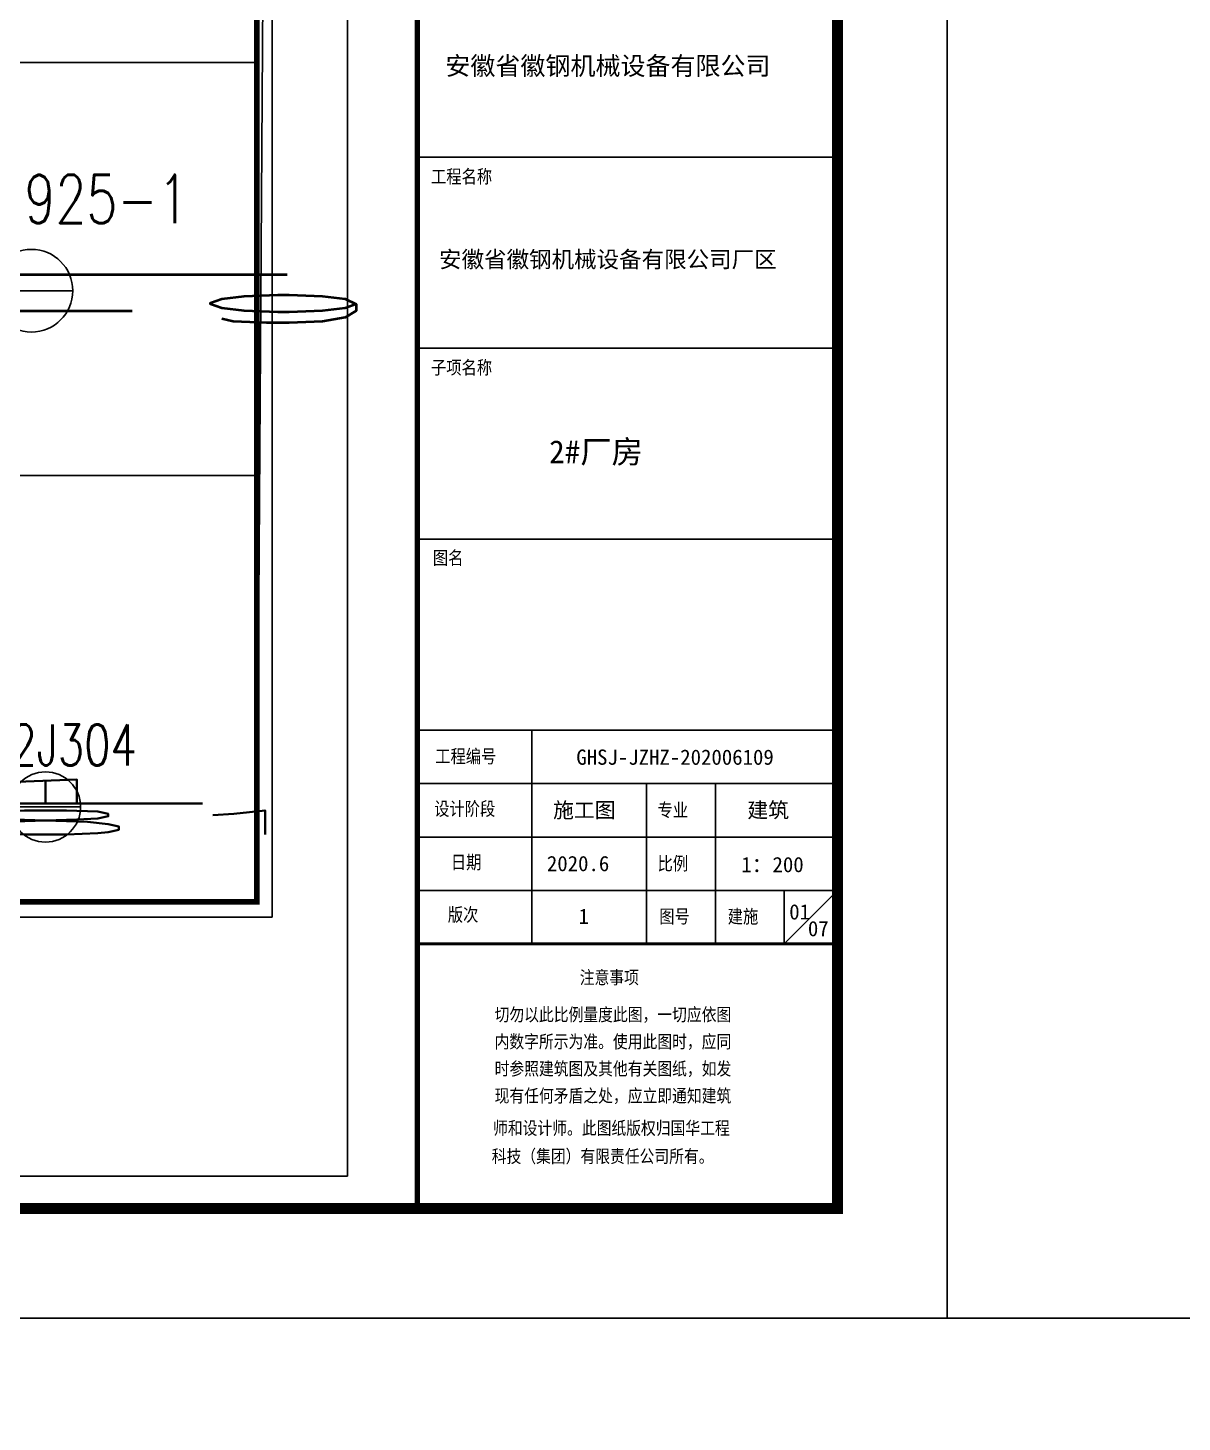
# Model space of a CAD drawing. Extents: x -21908402 to 2288787, y 79687 to 5079726.
# Drawn here: x 2161598 to 2172132, y 553937 to 566666 of the extents above; entities that cross this region are included whole.
import ezdxf
from ezdxf.enums import TextEntityAlignment as Align

# ---------------------------------------------------------------- set-up
doc = ezdxf.new("R2010")
doc.units = 0
doc.header["$LTSCALE"] = 1000
doc.layers.get('0').update_dxf_attribs({"linetype": 'CONTINUOUS'})
for name, color, linetype in [('1', 140, 'CONTINUOUS'), ('PP-PM-TK', 7, 'CONTINUOUS'), ('PUB_DIM', 3, 'CONTINUOUS'), ('PUB_TEXT', 7, 'CONTINUOUS'), ('PUB_TITLE', 4, 'CONTINUOUS'), ('WINDOW', 94, 'CONTINUOUS'), ('图框', 66, 'CONTINUOUS')]:
    doc.layers.add(name, color=color, linetype=linetype)
doc.styles.add('-黑体', font='simhei.ttf', dxfattribs={"width": 0.8})
doc.styles.add('COMP', font='complex_.ttf', dxfattribs={"bigfont": 'hztxt'})
doc.styles.add('HZ5', font='txt.shx', dxfattribs={"width": 0.7, "bigfont": 'hztxt.shx'})
doc.styles.add('TQ', font='txt.shx', dxfattribs={"width": 0.8, "bigfont": 'hztxt.shx'})

# ---------------------------------------------------------------- blocks, each defined once
blk = doc.blocks.new('_INDEX')
blk.add_line((-0.5, 0), (0.5, 0))
blk.add_circle((0, 0), 0.5)
at = {"style": 'COMP'}
for tag, width, p, p2 in [('1', 1.388087, (-0.17, 0.05), (0.17, 0.05)), ('-', 0.84274, (-0.17, -0.39), (0.17, -0.39))]:
    blk.add_attdef(tag, text='', height=0.34, dxfattribs=dict(at, width=width)).set_placement(p, p2, align=Align.FIT)
blk = doc.blocks.new('HHJJK')
at = {"layer": 'WINDOW', "linetype": 'BYBLOCK'}
blk.add_line((430859, 118417), (431069, 149427), dxfattribs=at)
blk.add_lwpolyline([(402730, 118207), (431069, 118207), (431069, 149637), (402730, 149637)], close=True, dxfattribs=at)
at = {"layer": 'WINDOW', "linetype": 'BYBLOCK', "const_width": 75}
blk.add_lwpolyline([(402940, 118417), (430859, 118417), (430859, 149427), (402940, 149427)], close=True, dxfattribs=at)
at = {"layer": '图框'}
for p, q in [((402940, 129909), (430859, 129909)), ((402940, 124254), (430859, 124254)), ((402940, 124254), (430859, 124254)), ((402940, 118417), (430859, 118417))]:
    blk.add_line(p, q, dxfattribs=at)
at = {"layer": 'PUB_DIM'}
ref = blk.add_blockref('_INDEX', (427773, 126785), dxfattribs=dict(at, xscale=1133.351999608308, yscale=1133.352000095771, zscale=1133.352))
ref.add_attrib('1', '-', dxfattribs={"layer": '0', "height": 385, "style": 'COMP', "width": 0.84274}).set_placement((427580, 126842, -10115), (427965, 126842), align=Align.FIT)
ref.add_attrib('-', '1-9', dxfattribs={"layer": '0', "height": 385.3, "style": 'COMP', "width": 0.349625}).set_placement((427580, 126343, -10115), (427965, 126343), align=Align.FIT)
ref = blk.add_blockref('_INDEX', (427966, 119715), dxfattribs=dict(at, xscale=961.6718387076642, yscale=961.6718391212981, zscale=961.6718390400001))
ref.add_attrib('1', '1', dxfattribs={"layer": '0', "height": 327, "style": 'COMP', "width": 1.388087}).set_placement((427803, 119763, -8583), (428130, 119763), align=Align.FIT)
ref.add_attrib('-', '181', dxfattribs={"layer": '0', "height": 327, "style": 'COMP', "width": 0.417708}).set_placement((427803, 119340, -8583), (428130, 119340), align=Align.FIT)
at = {"linetype": 'BYBLOCK', "style": 'HZ5', "width": 0.75}
for s, height, p in [('17J925-1', 660, (426490, 127712)), ('12J304', 560, (427127, 120285))]:
    blk.add_text(s, height=height, dxfattribs=at).set_placement(p)
blk = doc.blocks.new('TKL')
at = {"layer": '1'}
for p, q in [((2296643, 460235), (2307643, 460235)), ((2296643, 455235), (2307643, 455235)), ((2296643, 450235), (2307643, 450235))]:
    blk.add_line(p, q, dxfattribs=at)
at = {"layer": '1', "color": 4}
for p, q in [((2296643, 445235), (2307643, 445235)), ((2299642, 445235), (2299642, 439635)), ((2296643, 443835), (2307643, 443835)), ((2302643, 443835), (2302643, 439635)), ((2304451, 443835), (2304451, 439635)), ((2296643, 442435), (2307643, 442435)), ((2296643, 441035), (2307643, 441035)), ((2306243, 441035), (2306243, 439635)), ((2307643, 441035), (2306243, 439635))]:
    blk.add_line(p, q, dxfattribs=at)
at = {"layer": '1', "color": 4, "const_width": 80}
blk.add_lwpolyline([(2296643, 439635), (2307643, 439635)], dxfattribs=at)
at = {"layer": 'PP-PM-TK', "color": 4, "const_width": 140}
blk.add_lwpolyline([(2296643, 547507), (2296643, 432707)], dxfattribs=at)
at = {"layer": 'PUB_TEXT', "color": 2, "style": 'TQ'}
for s, height, p in [('工程名称', 400, (2297001, 459518)), ('子项名称', 400, (2297001, 454517)), ('图名', 400, (2297049, 449531)), ('工程编号', 400, (2297111, 444334)), ('设计阶段', 400, (2297084, 442961)), ('专业', 400, (2302932, 442928)), ('日期', 400, (2297520, 441561)), ('比例', 400, (2302932, 441528)), ('版次', 400, (2297441, 440188)), ('图号', 400, (2302977, 440143)), ('建施', 400, (2304769, 440141)), ('注意事项', 387.2, (2300895, 438551)), ('切勿以此比例量度此图，一切应依图', 387.2, (2298666, 437579)), ('内数字所示为准。使用此图时，应同', 387.2, (2298666, 436871)), ('时参照建筑图及其他有关图纸，如发', 387.2, (2298666, 436161)), ('现有任何矛盾之处，应立即通知建筑', 387.2, (2298666, 435452)), ('师和设计师。此图纸版权归国华工程', 387.2, (2298626, 434606)), ('科技（集团）有限责任公司所有。', 387.2, (2298590, 433868))]:
    blk.add_text(s, height=height, dxfattribs=at).set_placement(p)
at = {"layer": 'PUB_TITLE', "color": 255, "style": '-黑体'}
for s, height, p in [('安徽省徽钢机械设备有限公司', 480, (2297378, 462391)), ('安徽省徽钢机械设备有限公司厂区', 432, (2297211, 457347)), ('2#厂房', 600, (2300093, 452225)), ('GHSJ-JZHZ-202006109', 400, (2300805, 444327)), ('施工图', 400, (2300196, 442941)), ('建筑', 400, (2305282, 442941)), ('2020.6', 400, (2300035, 441541)), ('1：200', 400, (2305124, 441514)), ('1', 400, (2300863, 440159)), ('07', 400, (2306868, 439837))]:
    blk.add_text(s, height=height, dxfattribs=at).set_placement(p)

msp = doc.modelspace()

# ---------------------------------------------------------------- linework, layer by layer
for p in [(2164516.3, 593881.6), (2099978.2, 556181.6)]:
    msp.add_line(p, (2164516.3, 556181.6))
at = {"layer": 'PUB_TITLE'}
for points in [[(2095686.8, 554887.5), (2169986.8, 554887.5), (2169986.8, 596887.5), (2095686.8, 596887.5)], [(2169986.8, 554887.5), (2229386.8, 554887.5), (2229386.8, 596887.5), (2169986.8, 596887.5)], [(2095686.8, 436087.5), (2263886.8, 436087.5), (2263886.8, 554887.5), (2095686.8, 554887.5)]]:
    msp.add_lwpolyline(points, close=True, dxfattribs=at)
at = {"layer": 'PUB_TITLE', "const_width": 100}
msp.add_lwpolyline([(2098186.8, 555887.5), (2168986.8, 555887.5), (2168986.8, 595887.5), (2098186.8, 595887.5)], close=True, dxfattribs=at)

# ---------------------------------------------------------------- block references
for name, p, xscale, yscale, zscale in [('TKL', (1364505.2, 405038.9), 0.3486162097542547, 0.3486162097497072, 0.34861620975), ('HHJJK', (1876447.7, 479743.2), 0.6666666667442769, 0.6666666666860692, 0.6666666666666665)]:
    msp.add_blockref(name, p, dxfattribs=dict(xscale=xscale, yscale=yscale, zscale=zscale))

# ---------------------------------------------------------------- texts
at = {"layer": 'PUB_TITLE', "color": 255, "style": '-黑体'}
msp.add_text('01', height=139.45, dxfattribs=at).set_placement((2168546.4, 558526.1))

doc.saveas('drawing.dxf')
